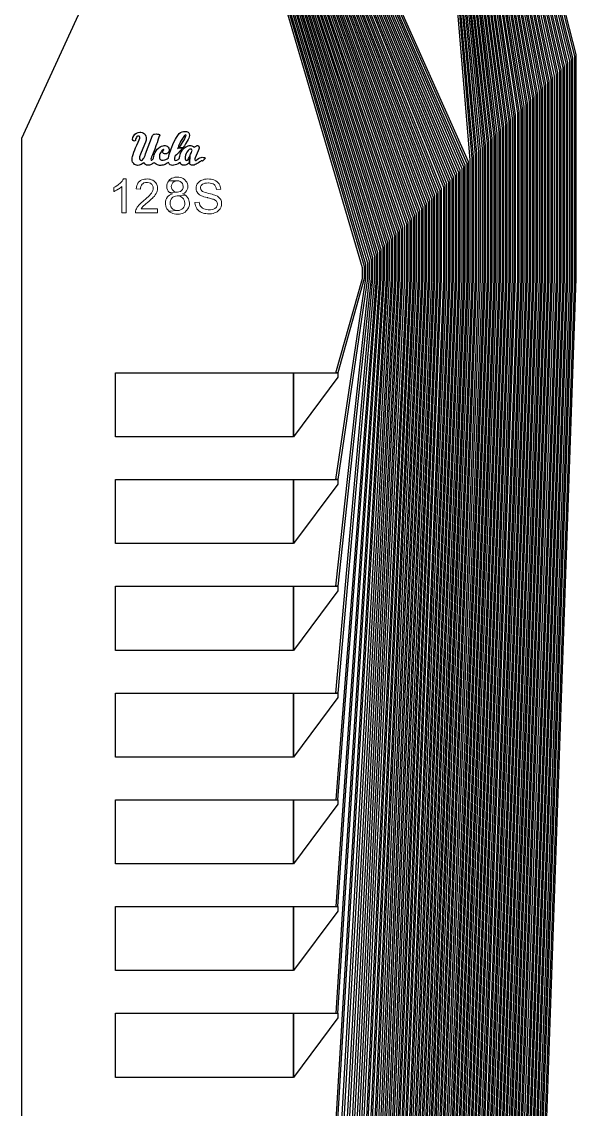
# Model space of a CAD drawing. Header units: inches. Extents: x 106592 to 209533, y 57057 to 74911.
# Drawn here: x 174765 to 175292, y 63079 to 64114 of the extents above; entities that cross this region are included whole.
import ezdxf

# ---------------------------------------------------------------- set-up
doc = ezdxf.new("R2010")
doc.units = ezdxf.units.IN
doc.header["$MEASUREMENT"] = 0
for name, color, linetype in [('metal', 221, 'Continuous'), ('nitride window', 40, 'Continuous'), ('profile', 140, 'Continuous')]:
    doc.layers.add(name, color=color, linetype=linetype)

msp = doc.modelspace()

# ---------------------------------------------------------------- linework, layer by layer
at = {"layer": 'metal'}
for points in [[(175089.1, 63870), (175089.1, 63880.2), (174964.8, 64303), (174964.8, 64359.7), (174965.7, 64359.7), (174965.7, 64303.9), (175090.7, 63881.8), (175090.7, 63870), (175065.6, 63780.3), (175063.5, 63780.3)], [(175092.3, 63870), (175092.3, 63870), (175092.3, 63883.4), (174966.6, 64304.8), (174966.6, 64359.7), (174967.5, 64359.7), (174967.5, 64305.7), (175093.9, 63885), (175093.9, 63870), (175065.6, 63678.7), (175063.5, 63678.7)], [(175095.5, 63870), (175095.5, 63870), (175095.5, 63886.6), (174968.4, 64306.6), (174968.4, 64359.7), (174969.3, 64359.7), (174969.3, 64307.5), (175097.1, 63888.2), (175097.1, 63870), (175065.6, 63577.1), (175063.5, 63577.1)], [(175098.7, 63870), (175098.7, 63889.8), (174970.2, 64308.4), (174970.2, 64359.7), (174971.1, 64359.7), (174971.1, 64309.3), (175100.3, 63891.4), (175100.3, 63870), (175100.3, 63870), (175065.6, 63475.5), (175063.5, 63475.5)], [(175101.9, 63870), (175063.5, 63373.9), (175065.6, 63373.9), (175103.5, 63870), (175103.5, 63870), (175103.5, 63880.4), (175103.5, 63894.6), (174972.9, 64311.1), (174972.9, 64359.7), (174972, 64359.7), (174972, 64310.2), (175101.9, 63893), (175101.9, 63870)], [(175105.1, 63870), (175063.5, 63272.3), (175065.6, 63272.3), (175106.7, 63870), (175106.7, 63897.8), (174974.7, 64312.9), (174974.7, 64359.7), (174973.8, 64359.7), (174973.8, 64312), (175105.1, 63896.2)], [(175108.3, 63870), (175063.5, 63170.7), (175065.6, 63170.7), (175109.9, 63870), (175109.9, 63901), (174976.5, 64314.7), (174976.5, 64359.7), (174975.6, 64359.7), (174975.6, 64313.8), (175108.3, 63899.4)], [(175111.5, 63870), (175063.5, 63069.1), (175065.6, 63069.1), (175113.1, 63870), (175113.1, 63904.2), (174978.3, 64316.5), (174978.3, 64359.7), (174977.4, 64359.7), (174977.4, 64315.6), (175111.5, 63902.6)], [(175114.7, 63870), (175114.7, 63905.8), (174979.2, 64317.4), (174979.2, 64359.7), (174980.1, 64359.7), (174980.1, 64318.3), (175116.3, 63907.4), (175116.3, 63870), (175065.6, 62967.5), (175063.5, 62967.5)], [(175117.9, 63870), (175117.9, 63909), (174981, 64319.2), (174981, 64359.7), (174981.9, 64359.7), (174981.9, 64320.1), (175119.5, 63910.6), (175119.5, 63870), (175065.6, 62865.8), (175063.5, 62865.8)], [(175121.1, 63870), (175121.1, 63912.2), (174982.8, 64321), (174982.8, 64359.7), (174983.7, 64359.7), (174983.7, 64321.9), (175122.7, 63913.8), (175122.7, 63870), (175065.6, 62764.2), (175063.5, 62764.2)], [(175124.3, 63870), (175124.3, 63915.4), (174984.6, 64322.8), (174984.6, 64359.7), (174985.5, 64359.7), (174985.5, 64323.7), (175125.9, 63917), (175125.9, 63870), (175065.6, 62662.6), (175063.5, 62662.6)], [(175127.5, 63870), (175127.5, 63918.6), (174986.4, 64324.6), (174986.4, 64359.7), (174987.3, 64359.7), (174987.3, 64325.5), (175129.1, 63920.2), (175129.1, 63870), (175065.6, 62561), (175063.5, 62561)], [(175130.7, 63870), (175063.5, 62459.4), (175065.6, 62459.4), (175132.3, 63870), (175132.3, 63870), (175132.3, 63881.2), (175132.3, 63923.4), (174989.1, 64327.3), (174989.1, 64359.7), (174988.2, 64359.7), (174988.2, 64326.4), (175130.7, 63921.8), (175130.7, 63870)], [(175133.9, 63870), (175063.5, 62357.8), (175065.6, 62357.8), (175135.5, 63870), (175135.5, 63870), (175135.5, 63926.6), (174990.9, 64329.1), (174990.9, 64359.7), (174990, 64359.7), (174990, 64328.2), (175133.9, 63925)], [(175137.1, 63870), (175063.5, 62256.2), (175065.6, 62256.2), (175138.7, 63870), (175138.7, 63929.8), (174992.7, 64330.9), (174992.7, 64359.7), (174991.8, 64359.7), (174991.8, 64330), (175137.1, 63928.2)], [(175140.3, 63870), (175140.3, 63870), (175140.3, 63931.4), (174993.6, 64331.8), (174993.6, 64359.7), (174994.5, 64359.7), (174994.5, 64332.7), (175141.9, 63933), (175141.9, 63870), (175065.6, 62154.6), (175063.5, 62154.6)], [(175143.5, 63870), (175143.5, 63870), (175143.5, 63934.6), (174995.4, 64333.6), (174995.4, 64359.7), (174996.3, 64359.7), (174996.3, 64334.5), (175145.1, 63936.2), (175145.1, 63870), (175145.1, 63870), (175065.6, 62053), (175063.5, 62053)], [(175146.7, 63870), (175146.7, 63937.8), (174997.2, 64335.4), (174997.2, 64359.7), (174998.1, 64359.7), (174998.1, 64336.3), (175148.3, 63939.4), (175148.3, 63870), (175148.3, 63870), (175065.6, 61951.4), (175063.5, 61951.4)], [(175149.9, 63870), (175149.9, 63941), (174999, 64337.2), (174999, 64359.7), (174999.9, 64359.7), (174999.9, 64338.1), (175151.5, 63942.6), (175151.5, 63870), (175151.5, 63870), (175065.6, 61849.8), (175063.5, 61849.8)], [(175153.1, 63870), (175153.1, 63870), (175153.1, 63944.2), (175000.8, 64339), (175000.8, 64359.7), (175001.7, 64359.7), (175001.7, 64339.9), (175154.7, 63945.8), (175154.7, 63870), (175065.6, 61748.2), (175063.5, 61748.2)], [(175156.3, 63870), (175063.5, 61646.6), (175065.6, 61646.6), (175157.9, 63870), (175157.9, 63883.4), (175157.9, 63949), (175003.5, 64341.7), (175003.5, 64359.7), (175002.6, 64359.7), (175002.6, 64340.8), (175156.3, 63947.4), (175156.3, 63870)], [(175159.5, 63870), (175063.5, 61545), (175065.6, 61545), (175161.1, 63870), (175161.1, 63952.2), (175005.3, 64343.5), (175005.3, 64359.7), (175004.4, 64359.7), (175004.4, 64342.6), (175159.5, 63950.6)], [(175162.7, 63870), (175063.5, 61443.4), (175065.6, 61443.4), (175164.3, 63870), (175164.3, 63870), (175164.3, 63955.4), (175007.1, 64345.3), (175007.1, 64359.7), (175006.2, 64359.7), (175006.2, 64344.4), (175162.7, 63953.8)], [(175165.9, 63870), (175063.5, 61341.8), (175065.6, 61341.8), (175167.5, 63870), (175167.5, 63870), (175167.5, 63958.6), (175008.9, 64347.1), (175008.9, 64359.7), (175008, 64359.7), (175008, 64346.2), (175165.9, 63957)], [(175169.1, 63870), (175169.1, 63960.2), (175009.8, 64348), (175009.8, 64359.7), (175010.7, 64359.7), (175010.7, 64348.9), (175170.7, 63961.8), (175170.7, 63870), (175065.6, 61240.2), (175063.5, 61240.2)], [(175172.3, 63870), (175172.3, 63963.4), (175011.6, 64349.8), (175011.6, 64359.7), (175012.5, 64359.7), (175012.5, 64350.7), (175173.9, 63965), (175173.9, 63870), (175065.6, 61138.6), (175063.5, 61138.6)], [(175175.5, 63870), (175175.5, 63870), (175175.5, 63966.6), (175013.4, 64351.6), (175013.4, 64359.7), (175014.3, 64359.7), (175014.3, 64352.5), (175177.1, 63968.2), (175177.1, 63870), (175065.6, 61037), (175063.5, 61037)], [(175178.7, 63870), (175178.7, 63969.8), (175015.2, 64353.4), (175015.2, 64359.7), (175016.1, 64359.7), (175016.1, 64354.3), (175180.3, 63971.4), (175180.3, 63870), (175065.6, 60935.4), (175063.5, 60935.4)], [(175181.9, 63870), (175181.9, 63973), (175017, 64355.2), (175017, 64359.7), (175017.9, 64359.7), (175017.9, 64356.1), (175183.5, 63974.6), (175183.5, 63870), (175183.5, 63870), (175065.6, 60833.8), (175063.5, 60833.8)], [(175185.1, 63870), (175063.5, 60732.2), (175065.6, 60732.2), (175186.7, 63870), (175186.7, 63883.2), (175186.7, 63977.8), (175019.7, 64357.9), (175019.7, 64359.7), (175018.8, 64359.7), (175018.8, 64357), (175185.1, 63976.2), (175185.1, 63870)], [(175188.3, 63870), (175063.5, 60630.6), (175065.6, 60630.6), (175189.9, 63870), (175189.9, 63981), (175021.5, 64359.7), (175020.6, 64359.7), (175020.6, 64358.8), (175188.3, 63979.4), (175188.3, 63870)], [(175287.5, 63870), (175063.5, 57480.8), (175065.6, 57480.8), (175289.1, 63870), (175289.1, 63870), (175289.1, 63985.6), (175289.1, 64080.2), (175219.7, 64357.9), (175219.7, 64359.7), (175218.8, 64359.7), (175218.8, 64357), (175287.5, 64078.6), (175287.5, 63870)], [(175284.3, 63870), (175284.3, 64075.4), (175217, 64355.2), (175217, 64359.7), (175217.9, 64359.7), (175217.9, 64356.1), (175285.9, 64077), (175285.9, 63870), (175065.6, 57582.4), (175063.5, 57582.4)], [(175281.1, 63870), (175281.1, 64072.2), (175215.2, 64353.4), (175215.2, 64359.7), (175216.1, 64359.7), (175216.1, 64354.3), (175282.7, 64073.8), (175282.7, 63870), (175065.6, 57684), (175063.5, 57684)], [(175277.9, 63870), (175277.9, 64069), (175213.4, 64351.6), (175213.4, 64359.7), (175214.3, 64359.7), (175214.3, 64352.5), (175279.5, 64070.6), (175279.5, 63870), (175065.6, 57785.6), (175063.5, 57785.6)], [(175274.7, 63870), (175274.7, 64065.8), (175211.6, 64349.8), (175211.6, 64359.7), (175212.5, 64359.7), (175212.5, 64350.7), (175276.3, 64067.4), (175276.3, 63870), (175065.6, 57887.3), (175063.5, 57887.3)], [(175271.5, 63870), (175271.5, 64062.6), (175209.8, 64348), (175209.8, 64359.7), (175210.7, 64359.7), (175210.7, 64348.9), (175273.1, 64064.2), (175273.1, 63870), (175065.6, 57988.9), (175063.5, 57988.9)], [(175290.7, 63870), (175063.5, 57379.2), (175065.6, 57379.2), (175292.3, 63870), (175292.3, 63870), (175292.3, 64083.4), (175221.5, 64359.7), (175220.6, 64359.7), (175220.6, 64358.8), (175290.7, 64081.8), (175290.7, 63870)], [(175268.3, 63870), (175063.5, 58090.5), (175065.6, 58090.5), (175269.9, 63870), (175269.9, 64061), (175208.9, 64347.1), (175208.9, 64359.7), (175208, 64359.7), (175208, 64346.2), (175268.3, 64059.4)], [(175265.1, 63870), (175063.5, 58192.1), (175065.6, 58192.1), (175266.7, 63870), (175266.7, 64057.8), (175207.1, 64345.3), (175207.1, 64359.7), (175206.2, 64359.7), (175206.2, 64344.4), (175265.1, 64056.2)], [(175258.7, 63870), (175063.5, 58395.3), (175065.6, 58395.3), (175260.3, 63870), (175260.3, 63870), (175260.3, 63985.8), (175260.3, 64051.4), (175203.5, 64341.7), (175203.5, 64359.7), (175202.6, 64359.7), (175202.6, 64340.8), (175258.7, 64049.8), (175258.7, 63870)], [(175255.5, 63870), (175255.5, 64046.6), (175200.8, 64339), (175200.8, 64359.7), (175201.7, 64359.7), (175201.7, 64339.9), (175257.1, 64048.2), (175257.1, 63870), (175257.1, 63870), (175065.6, 58496.9), (175063.5, 58496.9)], [(175252.3, 63870), (175252.3, 63870), (175252.3, 64043.4), (175199, 64337.2), (175199, 64359.7), (175199.9, 64359.7), (175199.9, 64338.1), (175253.9, 64045), (175253.9, 63870), (175065.6, 58598.5), (175063.5, 58598.5)], [(175249.1, 63870), (175249.1, 63870), (175249.1, 64040.2), (175197.2, 64335.4), (175197.2, 64359.7), (175198.1, 64359.7), (175198.1, 64336.3), (175250.7, 64041.8), (175250.7, 63870), (175065.6, 58700.1), (175063.5, 58700.1)], [(175245.9, 63870), (175245.9, 64037), (175195.4, 64333.6), (175195.4, 64359.7), (175196.3, 64359.7), (175196.3, 64334.5), (175247.5, 64038.6), (175247.5, 63870), (175065.6, 58801.7), (175063.5, 58801.7)], [(175242.7, 63870), (175242.7, 64033.8), (175193.6, 64331.8), (175193.6, 64359.7), (175194.5, 64359.7), (175194.5, 64332.7), (175244.3, 64035.4), (175244.3, 63870), (175244.3, 63870), (175065.6, 58903.3), (175063.5, 58903.3)], [(175239.5, 63870), (175063.5, 59004.9), (175065.6, 59004.9), (175241.1, 63870), (175241.1, 63870), (175241.1, 64032.2), (175192.7, 64330.9), (175192.7, 64359.7), (175191.8, 64359.7), (175191.8, 64330), (175239.5, 64030.6)], [(175236.3, 63870), (175063.5, 59106.5), (175065.6, 59106.5), (175237.9, 63870), (175237.9, 64029), (175190.9, 64329.1), (175190.9, 64359.7), (175190, 64359.7), (175190, 64328.2), (175236.3, 64027.4)], [(175261.9, 63870), (175063.5, 58293.7), (175065.6, 58293.7), (175263.5, 63870), (175263.5, 64054.6), (175205.3, 64343.5), (175205.3, 64359.7), (175204.4, 64359.7), (175204.4, 64342.6), (175261.9, 64053)], [(175233.1, 63870), (175063.5, 59208.1), (175065.6, 59208.1), (175234.7, 63870), (175234.7, 63983.6), (175234.7, 64025.8), (175189.1, 64327.3), (175189.1, 64359.7), (175188.2, 64359.7), (175188.2, 64326.4), (175233.1, 64024.2), (175233.1, 63870)], [(175229.9, 63870), (175229.9, 64021), (175186.4, 64324.6), (175186.4, 64359.7), (175187.3, 64359.7), (175187.3, 64325.5), (175231.5, 64022.6), (175231.5, 63870), (175065.6, 59309.7), (175063.5, 59309.7)], [(175226.7, 63870), (175226.7, 64017.8), (175184.6, 64322.8), (175184.6, 64359.7), (175185.5, 64359.7), (175185.5, 64323.7), (175228.3, 64019.4), (175228.3, 63870), (175065.6, 59411.3), (175063.5, 59411.3)], [(175223.5, 63870), (175223.5, 64014.6), (175182.8, 64321), (175182.8, 64359.7), (175183.7, 64359.7), (175183.7, 64321.9), (175225.1, 64016.2), (175225.1, 63870), (175065.6, 59512.9), (175063.5, 59512.9)], [(175220.3, 63870), (175220.3, 64011.4), (175181, 64319.2), (175181, 64359.7), (175181.9, 64359.7), (175181.9, 64320.1), (175221.9, 64013), (175221.9, 63870), (175065.6, 59614.5), (175063.5, 59614.5)], [(175217.1, 63870), (175217.1, 64008.2), (175179.2, 64317.4), (175179.2, 64359.7), (175180.1, 64359.7), (175180.1, 64318.3), (175218.7, 64009.8), (175218.7, 63870), (175065.6, 59716.1), (175063.5, 59716.1)], [(175213.9, 63870), (175063.5, 59817.7), (175065.6, 59817.7), (175215.5, 63870), (175215.5, 64006.6), (175178.3, 64316.5), (175178.3, 64359.7), (175177.4, 64359.7), (175177.4, 64315.6), (175213.9, 64005)], [(175210.7, 63870), (175063.5, 59919.3), (175065.6, 59919.3), (175212.3, 63870), (175212.3, 63870), (175212.3, 64003.4), (175176.5, 64314.7), (175176.5, 64359.7), (175175.6, 64359.7), (175175.6, 64313.8), (175210.7, 64001.8)], [(175204.3, 63870), (175063.5, 60122.5), (175065.6, 60122.5), (175205.9, 63870), (175205.9, 63982.8), (175205.9, 63997), (175172.9, 64311.1), (175172.9, 64359.7), (175172, 64359.7), (175172, 64310.2), (175204.3, 63995.4), (175204.3, 63870)], [(175201.1, 63870), (175201.1, 63992.2), (175170.2, 64308.4), (175170.2, 64359.7), (175171.1, 64359.7), (175171.1, 64309.3), (175202.7, 63993.8), (175202.7, 63870), (175065.6, 60224.1), (175063.5, 60224.1)], [(175197.9, 63870), (175197.9, 63989), (175168.4, 64306.6), (175168.4, 64359.7), (175169.3, 64359.7), (175169.3, 64307.5), (175199.5, 63990.6), (175199.5, 63870), (175065.6, 60325.7), (175063.5, 60325.7)], [(175194.7, 63870), (175194.7, 63985.8), (175166.6, 64304.8), (175166.6, 64359.7), (175167.5, 64359.7), (175167.5, 64305.7), (175196.3, 63987.4), (175196.3, 63870), (175196.3, 63870), (175065.6, 60427.4), (175063.5, 60427.4)], [(175191.5, 63870), (175191.5, 63982.6), (175164.8, 64303), (175164.8, 64359.7), (175165.7, 64359.7), (175165.7, 64303.9), (175193.1, 63984.2), (175193.1, 63870), (175065.6, 60529), (175063.5, 60529)], [(175207.5, 63870), (175063.5, 60020.9), (175065.6, 60020.9), (175209.1, 63870), (175209.1, 63870), (175209.1, 64000.2), (175174.7, 64312.9), (175174.7, 64359.7), (175173.8, 64359.7), (175173.8, 64312), (175207.5, 63998.6)], [(174871.6, 64001), (174870.7, 64001.3), (174870.3, 64002.4), (174870.4, 64004.4), (174872.3, 64007.4), (174873.9, 64008.3), (174875.6, 64009), (174877.2, 64009.2), (174878.2, 64009.2), (174879.3, 64009), (174880.5, 64008.5), (174881.5, 64007.8), (174882.1, 64007.1), (174882.8, 64005.6), (174883.3, 64004.3), (174883.3, 64003.1), (174883.1, 64001.6), (174882.4, 63999.8), (174881.5, 63997.5), (174877.8, 63988.5), (174877, 63985.8), (174876.9, 63984.4), (174877.1, 63983.2), (174877.9, 63982.6), (174878.9, 63982.5), (174879.6, 63982.9), (174880.4, 63983.8), (174880.9, 63984.7), (174881.5, 63985.7), (174882.2, 63987.2), (174882.7, 63988.6), (174889.1, 64006.2), (174889.7, 64006.9), (174890.4, 64007.4), (174891.2, 64007.5), (174893, 64007.6), (174894.1, 64007.5), (174894.8, 64007.4), (174895.9, 64007), (174896.1, 64006.5), (174895.7, 64005.5), (174894.7, 64002.7), (174893.5, 63999.2), (174893.1, 63997.8), (174892.4, 63996.2), (174891.3, 63993.3), (174889.2, 63987.9), (174888.4, 63986), (174887.8, 63984.5), (174887.6, 63983.5), (174887.9, 63982.6), (174888.6, 63982.8), (174889.8, 63983.8), (174890.2, 63984.6), (174890.6, 63986.4), (174890.9, 63987.8), (174891.2, 63988.7), (174891.8, 63990.1), (174892.7, 63991.6), (174893.7, 63993.1), (174894.8, 63994.1), (174896.6, 63995.4), (174897.8, 63996), (174899.3, 63996.4), (174900.4, 63996.5), (174901.4, 63996.5), (174902.2, 63996.3), (174903.2, 63995.9), (174904, 63995.2), (174904.7, 63994.2), (174905, 63993), (174905.1, 63992.2), (174904.9, 63991), (174904.2, 63989.8), (174903.4, 63989.2), (174902.6, 63988.7), (174901.5, 63988.6), (174900.5, 63988.7), (174899.8, 63988.9), (174899.5, 63989.2), (174899.1, 63989.9), (174898.9, 63990.8), (174899.2, 63991.6), (174899.5, 63992), (174900, 63992.4), (174900.1, 63992.8), (174899.6, 63992.9), (174899.1, 63992.6), (174898.5, 63992.1), (174897.9, 63991.4), (174897.4, 63990.7), (174896.8, 63989.6), (174896.3, 63988.6), (174896, 63987.8), (174895.8, 63986.8), (174895.8, 63985.9), (174895.8, 63985.2), (174895.9, 63984.6), (174896.1, 63984.1), (174896.3, 63983.7), (174896.7, 63983.3), (174897.2, 63982.9), (174897.8, 63982.7), (174898.6, 63982.7), (174899.3, 63982.6), (174901, 63983), (174901.9, 63983.4), (174903.2, 63984.1), (174904, 63984.5), (174904.3, 63984.9), (174905.2, 63988.1), (174907.1, 63993.6), (174909.2, 63999.3), (174911, 64002.8), (174911.9, 64004.3), (174913.8, 64007.2), (174914.7, 64008.2), (174916, 64009.1), (174917.3, 64009.7), (174918.6, 64010.1), (174919.5, 64010.1), (174920.5, 64010.1), (174921.5, 64010), (174922.5, 64009.7), (174923.2, 64009.3), (174923.8, 64008.8), (174924.2, 64008), (174924.4, 64006.3), (174924.2, 64005), (174923.8, 64003.7), (174923.1, 64002.2), (174922.3, 64000.7), (174920.7, 63998.1), (174919.5, 63996.3), (174918.2, 63994.5), (174914.1, 63994.5), (174915.7, 63996.3), (174917.7, 63999.5), (174919.5, 64002.5), (174920.6, 64004.8), (174921, 64005.7), (174921.1, 64006.1), (174921, 64006.7), (174920.8, 64006.8), (174920.2, 64006.5), (174919.6, 64006), (174919.1, 64005.2), (174918.3, 64004.1), (174917.9, 64003.4), (174917.2, 64002.4), (174916.5, 64001.3), (174915.9, 64000.3), (174915.5, 63999.4), (174915, 63998.3), (174914.3, 63996.9), (174913.9, 63995.9), (174913.5, 63994.7), (174913.3, 63994), (174913.1, 63993.4), (174914.1, 63994.4), (174918.1, 63994.5), (174917.7, 63993.9), (174917, 63993.1), (174915.9, 63991.9), (174915, 63991), (174913.8, 63989.6), (174912.9, 63988.6), (174912, 63987.7), (174910.9, 63986.8), (174910.6, 63986.2), (174910.5, 63985.5), (174910.3, 63984.8), (174910.2, 63983.9), (174910.2, 63983.1), (174910.4, 63982.7), (174911.2, 63982.5), (174912.5, 63982.8), (174913.5, 63983.3), (174914.3, 63983.8), (174914.7, 63984.2), (174914.9, 63984.4), (174914.9, 63984.9), (174915, 63985.6), (174915.1, 63986.4), (174915.4, 63987.7), (174915.9, 63989.1), (174916.3, 63990.1), (174917, 63991.4), (174917.8, 63992.5), (174918.7, 63993.6), (174919.6, 63994.4), (174920.6, 63995.1), (174922, 63995.8), (174923.2, 63996.3), (174924.2, 63996.5), (174925.2, 63996.5), (174925.8, 63996.5), (174926.5, 63996.4), (174927.4, 63996), (174928.1, 63995.6), (174928.6, 63995), (174928.7, 63994.7), (174929.1, 63994.9), (174929.5, 63995.4), (174930, 63995.8), (174930.6, 63996.1), (174931.1, 63996.3), (174931.7, 63996.5), (174932.3, 63996.5), (174932.8, 63996.4), (174933.2, 63996), (174933.4, 63995.6), (174933.5, 63994.7), (174933.5, 63994), (174933.2, 63993.1), (174932.6, 63991.5), (174929.9, 63984.9), (174929.6, 63983.9), (174929.5, 63983), (174929.7, 63982.6), (174930, 63982.3), (174930.7, 63982.4), (174931.7, 63983.3), (174933, 63984.4), (174934.2, 63984.9), (174935.6, 63985.3), (174936.5, 63985.4), (174937.5, 63985.3), (174938.7, 63985.1), (174939.6, 63984.7), (174936.7, 63981.7), (174936.4, 63981.9), (174936.1, 63982), (174935.8, 63982), (174935.6, 63981.9), (174935.1, 63981.7), (174934.8, 63981.5), (174934.2, 63981.1), (174933, 63980.2), (174931.8, 63979.4), (174930.9, 63978.8), (174929.8, 63978.4), (174928.7, 63978), (174927.8, 63977.9), (174926.4, 63977.8), (174925.7, 63978.1), (174925.1, 63978.5), (174924.7, 63979.2), (174924.6, 63979.9), (174924.5, 63980.6), (174924.7, 63986.5), (174925.5, 63988.5), (174926.2, 63990), (174926.6, 63991.1), (174926.8, 63992), (174926.6, 63992.6), (174926.3, 63993), (174925.8, 63993.1), (174924.8, 63993.1), (174924.1, 63992.7), (174923.1, 63991.8), (174921.9, 63990.3), (174921.1, 63988.9), (174920.5, 63987.3), (174920.3, 63985.9), (174920.2, 63984.7), (174920.3, 63983.9), (174920.6, 63983.1), (174921, 63982.6), (174921.5, 63982.4), (174922.3, 63982.7), (174923, 63983.4), (174923.6, 63984.3), (174924, 63985.3), (174924.6, 63986.2), (174924.7, 63986.4), (174924.4, 63980.2), (174923.5, 63979.5), (174922.4, 63978.8), (174921.4, 63978.2), (174920.3, 63977.9), (174919.3, 63977.8), (174917.8, 63977.9), (174917, 63978.3), (174916.2, 63979), (174915.7, 63979.7), (174915.5, 63980.5), (174915, 63980.1), (174913.5, 63979.2), (174912.1, 63978.6), (174910.8, 63978.1), (174909.3, 63977.8), (174908.3, 63977.7), (174907.2, 63977.9), (174906.1, 63978.2), (174905.5, 63978.8), (174905.1, 63979.3), (174904.7, 63979.9), (174904.3, 63980.6), (174903.3, 63979.8), (174902.3, 63979.2), (174901.2, 63978.7), (174900.2, 63978.3), (174899.3, 63978), (174898.1, 63977.8), (174897, 63977.7), (174896, 63977.7), (174894.8, 63977.9), (174893.9, 63978.3), (174892.8, 63978.8), (174891.8, 63979.6), (174890.9, 63980.5), (174890.1, 63979.9), (174889.3, 63979.4), (174888.5, 63978.9), (174887.4, 63978.3), (174886.5, 63978), (174885.5, 63977.9), (174884.4, 63977.9), (174883.4, 63978), (174882.6, 63978.4), (174881.9, 63979.1), (174881.1, 63980.5), (174880.3, 63979.9), (174879.4, 63979.3), (174878.4, 63978.6), (174877.4, 63978.2), (174876.4, 63977.9), (174875.1, 63977.7), (174873.9, 63977.8), (174872.9, 63978.2), (174872.1, 63978.6), (174871.4, 63979.4), (174870.8, 63980.1), (174870.3, 63980.9), (174869.8, 63982.1), (174869.8, 63983.3), (174869.9, 63984.9), (174870.2, 63986.1), (174870.8, 63988.1), (174871.5, 63990.2), (174872.4, 63992.6), (174873.2, 63994.4), (174874.3, 63996.8), (174875.6, 63999.9), (174876.4, 64001.9), (174877.1, 64003.7), (174877.1, 64004.7), (174876.8, 64005.2), (174876.4, 64005.4), (174875.8, 64005.5), (174875.1, 64005.6), (174874.3, 64005.1), (174873.9, 64004.3), (174873.5, 64003.2), (174873.2, 64002.3), (174872.9, 64001.3), (174872.4, 64001), (174871.9, 64000.9)], [(174853.9, 63780.3), (175023.3, 63780.3), (175023.3, 63719.3), (174853.9, 63719.3)], [(175023.3, 63719.3), (175023.3, 63780.3), (175065.6, 63780.3), (175065.6, 63776.1), (175023.3, 63719.3)], [(174853.9, 63678.7), (175023.3, 63678.7), (175023.3, 63617.7), (174853.9, 63617.7)], [(175023.3, 63617.7), (175023.3, 63678.7), (175065.6, 63678.7), (175065.6, 63674.4), (175023.3, 63617.7)], [(174853.9, 63577.1), (175023.3, 63577.1), (175023.3, 63516.1), (174853.9, 63516.1)], [(175023.3, 63516.1), (175023.3, 63577.1), (175065.6, 63577.1), (175065.6, 63572.8), (175023.3, 63516.1)], [(174853.9, 63475.5), (175023.3, 63475.5), (175023.3, 63414.5), (174853.9, 63414.5)], [(175023.3, 63414.5), (175023.3, 63475.5), (175065.6, 63475.5), (175065.6, 63471.2), (175023.3, 63414.5)], [(174853.9, 63373.9), (175023.3, 63373.9), (175023.3, 63312.9), (174853.9, 63312.9)], [(175023.3, 63312.9), (175023.3, 63373.9), (175065.6, 63373.9), (175065.6, 63369.6), (175023.3, 63312.9)], [(174853.9, 63272.3), (175023.3, 63272.3), (175023.3, 63211.3), (174853.9, 63211.3)], [(175023.3, 63211.3), (175023.3, 63272.3), (175065.6, 63272.3), (175065.6, 63268), (175023.3, 63211.3)], [(174853.9, 63170.7), (175023.3, 63170.7), (175023.3, 63109.7), (174853.9, 63109.7)], [(175023.3, 63109.7), (175023.3, 63170.7), (175065.6, 63170.7), (175065.6, 63166.4), (175023.3, 63109.7)]]:
    msp.add_lwpolyline(points, close=True, dxfattribs=at)
at = {"layer": 'metal', "color": 221, "lineweight": 0}
for points in [[(174912.7, 63966.5), (174912.1, 63966.5), (174910.5, 63966.4), (174909.1, 63966), (174907.7, 63965.5), (174906.5, 63964.8), (174905.5, 63963.9), (174904.6, 63963), (174912.7, 63963), (174912.7, 63963), (174914.3, 63962.9), (174915.6, 63962.4), (174916.8, 63961.5), (174917.7, 63960.4), (174918.2, 63959.1), (174918.4, 63957.6), (174918.3, 63956.3), (174917.8, 63954.9), (174916.9, 63953.8), (174916.9, 63953.8), (174915.7, 63952.9), (174914.4, 63952.4), (174912.9, 63952.2), (174905.3, 63952), (174906.5, 63951.2), (174908.1, 63950.5), (174906.6, 63950), (174905.3, 63949.3), (174904.2, 63948.4), (174903.2, 63947.4), (174903.2, 63947.3), (174902.4, 63946.1), (174901.9, 63944.8), (174901.6, 63943.3), (174901.5, 63941.7), (174901.6, 63940.6), (174901.8, 63939.1), (174902.3, 63937.7), (174902.9, 63936.4), (174903.7, 63935.3), (174904.7, 63934.1), (174913, 63934.7), (174912.2, 63934.7), (174910.8, 63935), (174909.4, 63935.6), (174908.7, 63936), (174907.6, 63936.9), (174906.8, 63938.2), (174906.5, 63938.8), (174906.1, 63940.2), (174905.9, 63941.7), (174906, 63942.8), (174906.3, 63944.2), (174906.9, 63945.5), (174907.8, 63946.7), (174908.6, 63947.4), (174909.9, 63948.1), (174911.2, 63948.5), (174912.8, 63948.7), (174920.6, 63949.3), (174919.2, 63950), (174917.8, 63950.6), (174918.1, 63950.7), (174919.5, 63951.4), (174920.7, 63952.3), (174921.6, 63953.4), (174922.2, 63954.6), (174922.7, 63956), (174922.8, 63957.6), (174922.7, 63958.9), (174922.4, 63960.3), (174921.8, 63961.6), (174921, 63962.8), (174920, 63964), (174919.6, 63964.3), (174918.4, 63965.1), (174917.2, 63965.8), (174915.8, 63966.2), (174914.3, 63966.5)], [(174860.2, 63957.7), (174860.2, 63932.6), (174864.1, 63932.6), (174864.1, 63964.8), (174861.6, 63964.8), (174861.1, 63963.8), (174860.3, 63962.7), (174859.3, 63961.6), (174858.1, 63960.5), (174857.2, 63959.8), (174856.1, 63958.9), (174853.7, 63957.4), (174852.3, 63956.7), (174852.3, 63952.9), (174852.6, 63953), (174853.8, 63953.5), (174855.1, 63954.2), (174856.5, 63955), (174856.8, 63955.1), (174858.1, 63956), (174859.2, 63956.8)], [(174884, 63961.5), (174884.6, 63961.5), (174886, 63961.2), (174887.3, 63960.7), (174888.3, 63959.9), (174888.5, 63959.8), (174889.3, 63958.6), (174889.8, 63957.4), (174890, 63956), (174889.9, 63955.2), (174889.6, 63953.9), (174889, 63952.6), (174888.2, 63951.2), (174887.7, 63950.6), (174886.1, 63948.8), (174885, 63947.8), (174883.9, 63946.8), (174882.6, 63945.6), (174881.1, 63944.4), (174879.9, 63943.4), (174878.7, 63942.4), (174877.7, 63941.4), (174876.7, 63940.4), (174876, 63939.6), (174875.5, 63939), (174874.6, 63937.8), (174873.9, 63936.5), (174873.4, 63935.3), (174873, 63934), (174872.9, 63932.6), (174894.1, 63932.6), (174894.1, 63936.4), (174878.4, 63936.4), (174879.1, 63937.4), (174880, 63938.5), (174880.1, 63938.6), (174880.8, 63939.3), (174881.8, 63940.1), (174883, 63941.2), (174884.6, 63942.5), (174885.7, 63943.4), (174886.9, 63944.6), (174888.1, 63945.6), (174889.1, 63946.5), (174889.9, 63947.4), (174890.7, 63948.2), (174891, 63948.5), (174891.9, 63949.7), (174892.7, 63950.9), (174893.3, 63952.1), (174893.6, 63953.1), (174893.9, 63954.5), (174894, 63955.9), (174894, 63956), (174893.9, 63957.4), (174893.6, 63958.7), (174893.1, 63960), (174892.3, 63961.1), (174891.4, 63962.2), (174890.7, 63962.8), (174889.6, 63963.5), (174888.4, 63964.1), (174887.1, 63964.5), (174885.6, 63964.7), (174884.1, 63964.8), (174883.2, 63964.7), (174881.7, 63964.6), (174880.2, 63964.3), (174879, 63963.8), (174877.8, 63963.2), (174876.8, 63962.4), (174876.3, 63961.9), (174875.4, 63960.9), (174874.8, 63959.8), (174874.2, 63958.5), (174873.9, 63957.1), (174873.6, 63955.5), (174877.7, 63955.1), (174877.7, 63956.1), (174878.1, 63957.6), (174878.6, 63958.8), (174879.4, 63959.8), (174880, 63960.3), (174881.1, 63961), (174882.5, 63961.4)], [(174904.6, 63963), (174903.8, 63961.8), (174903.2, 63960.5), (174902.9, 63959), (174902.8, 63957.5), (174902.8, 63957.4), (174903, 63955.9), (174903.4, 63954.5), (174904.1, 63953.2), (174904.3, 63953), (174905.3, 63952), (174912.9, 63952.2), (174912.8, 63952.2), (174911.2, 63952.3), (174909.9, 63952.9), (174908.8, 63953.7), (174908.8, 63953.7), (174907.9, 63954.8), (174907.3, 63956.2), (174907.1, 63957.7), (174907.3, 63958.9), (174907.8, 63960.2), (174908.7, 63961.4), (174908.7, 63961.4), (174909.9, 63962.3), (174911.2, 63962.8), (174912.7, 63963)], [(174952.7, 63935.3), (174953.6, 63936.4), (174954, 63937.1), (174954.6, 63938.4), (174954.9, 63939.8), (174955, 63941.2), (174955, 63941.8), (174954.8, 63943.2), (174954.4, 63944.5), (174953.7, 63945.8), (174953.1, 63946.5), (174952.1, 63947.5), (174951, 63948.3), (174949.6, 63949), (174949.5, 63949.1), (174948.6, 63949.4), (174947.4, 63949.8), (174946, 63950.2), (174944.4, 63950.6), (174942.5, 63951.1), (174940.9, 63951.5), (174939.2, 63951.9), (174937.8, 63952.4), (174936.8, 63952.9), (174936.1, 63953.4), (174935.1, 63954.8), (174934.8, 63956.2), (174935, 63957.3), (174935.6, 63958.6), (174936.6, 63959.6), (174936.7, 63959.7), (174937.7, 63960.3), (174939, 63960.7), (174940.5, 63960.9), (174942.2, 63961), (174942.5, 63961), (174944.1, 63960.9), (174945.6, 63960.6), (174946.8, 63960.1), (174947.8, 63959.5), (174948.5, 63958.8), (174949.2, 63957.7), (174949.7, 63956.4), (174950, 63954.9), (174954.1, 63955.2), (174954, 63956.3), (174953.7, 63957.7), (174953.2, 63959), (174952.5, 63960.2), (174951.8, 63961.2), (174950.8, 63962.1), (174949.6, 63962.9), (174948.3, 63963.6), (174947.7, 63963.9), (174946.4, 63964.3), (174945, 63964.5), (174943.6, 63964.7), (174942, 63964.8), (174941.7, 63964.8), (174940.2, 63964.7), (174938.8, 63964.5), (174937.4, 63964.1), (174936.1, 63963.7), (174935.2, 63963.2), (174934, 63962.5), (174933, 63961.5), (174932.1, 63960.5), (174931.8, 63960), (174931.2, 63958.7), (174930.9, 63957.3), (174930.7, 63955.9), (174930.9, 63954.5), (174931.2, 63953.2), (174931.9, 63951.9), (174932, 63951.7), (174932.9, 63950.7), (174934, 63949.7), (174935.3, 63948.9), (174935.7, 63948.7), (174936.8, 63948.3), (174938.1, 63947.9), (174939.7, 63947.4), (174941.5, 63947), (174941.7, 63946.9), (174943.6, 63946.4), (174945.2, 63946), (174946.4, 63945.7), (174947.2, 63945.4), (174947.9, 63945.1), (174949.2, 63944.3), (174950.1, 63943.5), (174950.1, 63943.5), (174950.7, 63942.3), (174950.9, 63940.8), (174950.9, 63940.8), (174950.7, 63939.4), (174950, 63938.1), (174949.7, 63937.7), (174948.6, 63936.8), (174947.3, 63936.1), (174947.2, 63936.1), (174945.9, 63935.7), (174944.5, 63935.5), (174943, 63935.4), (174942.2, 63935.4), (174940.7, 63935.6), (174939.4, 63935.9), (174938.1, 63936.4), (174936.8, 63937), (174935.7, 63937.9), (174934.9, 63938.9), (174934.3, 63939.9), (174933.8, 63941.3), (174933.5, 63942.8), (174929.5, 63942.4), (174929.5, 63942), (174929.7, 63940.6), (174930.1, 63939.2), (174930.6, 63937.9), (174931.3, 63936.7), (174931.5, 63936.4), (174932.4, 63935.3), (174933.4, 63934.3), (174934.6, 63933.5), (174935.9, 63932.9), (174936.1, 63932.8), (174937.3, 63932.3), (174938.6, 63932), (174940, 63931.8), (174941.6, 63931.6), (174943.2, 63931.6), (174943.9, 63931.6), (174945.3, 63931.7), (174946.8, 63932), (174948.1, 63932.4), (174949.4, 63932.9), (174950.6, 63933.5), (174951.7, 63934.3)], [(174920.6, 63949.3), (174912.8, 63948.7), (174914.1, 63948.6), (174915.5, 63948.3), (174916.8, 63947.6), (174917.9, 63946.7), (174918.7, 63945.8), (174919.4, 63944.6), (174919.8, 63943.2), (174920, 63941.7), (174919.9, 63940.5), (174919.6, 63939.1), (174919, 63937.8), (174918.1, 63936.7), (174917.2, 63936), (174916, 63935.3), (174914.6, 63934.8), (174913, 63934.7), (174904.7, 63934.1), (174904.8, 63934), (174906, 63933.2), (174907.2, 63932.4), (174908.5, 63931.9), (174909.9, 63931.5), (174911.4, 63931.2), (174913, 63931.2), (174913.2, 63931.2), (174914.8, 63931.3), (174916.3, 63931.6), (174917.7, 63932), (174919, 63932.6), (174920.2, 63933.3), (174921.3, 63934.3), (174921.9, 63935), (174922.8, 63936.2), (174923.5, 63937.4), (174924, 63938.8), (174924.3, 63940.2), (174924.3, 63941.8), (174924.2, 63943.2), (174923.9, 63944.7), (174923.4, 63946), (174922.6, 63947.3), (174922.6, 63947.3), (174921.7, 63948.4)]]:
    msp.add_lwpolyline(points, close=True, dxfattribs=at)
msp.add_lwpolyline([(174942.2, 63961), (174942.5, 63961), (174944.1, 63960.9), (174945.6, 63960.6), (174946.8, 63960.1), (174947.8, 63959.5), (174948.5, 63958.8), (174949.2, 63957.7), (174949.7, 63956.4), (174950, 63954.9), (174954.1, 63955.2), (174954, 63956.3), (174953.7, 63957.7), (174953.2, 63959), (174952.5, 63960.2), (174951.8, 63961.2)], dxfattribs=at)
at = {"layer": 'nitride window'}
for points in [[(174853.9, 63780.3), (175023.3, 63780.3), (175023.3, 63719.3), (174853.9, 63719.3)], [(174853.9, 63678.7), (175023.3, 63678.7), (175023.3, 63617.7), (174853.9, 63617.7)], [(174853.9, 63577.1), (175023.3, 63577.1), (175023.3, 63516.1), (174853.9, 63516.1)], [(174853.9, 63475.5), (175023.3, 63475.5), (175023.3, 63414.5), (174853.9, 63414.5)], [(174853.9, 63373.9), (175023.3, 63373.9), (175023.3, 63312.9), (174853.9, 63312.9)], [(174853.9, 63272.3), (175023.3, 63272.3), (175023.3, 63211.3), (174853.9, 63211.3)], [(174853.9, 63170.7), (175023.3, 63170.7), (175023.3, 63109.7), (174853.9, 63109.7)]]:
    msp.add_lwpolyline(points, close=True, dxfattribs=at)
at = {"layer": 'profile'}
msp.add_lwpolyline([(174764.8, 57318.3), (174764.8, 64003.5), (174928.1, 64359.7), (174948.1, 64379.7), (174948.1, 68492.7)], dxfattribs=at)

doc.saveas('drawing.dxf')
